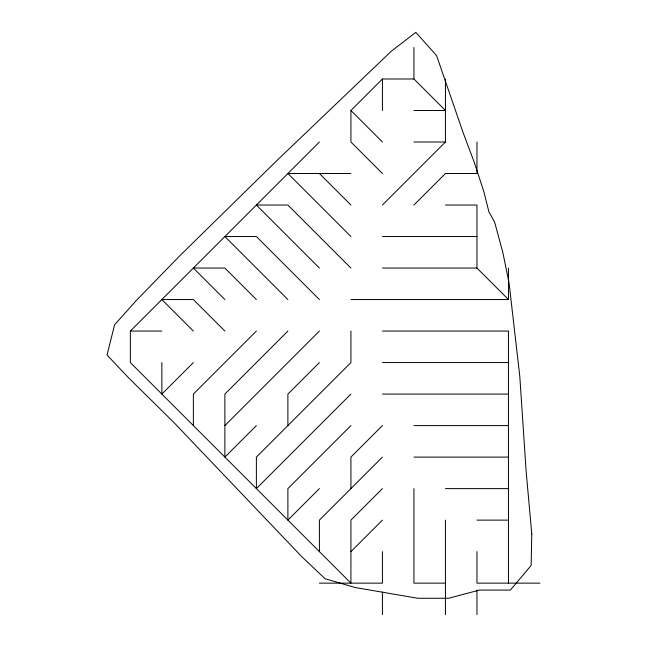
<?xml version="1.0" encoding="UTF-8"?>
<svg xmlns="http://www.w3.org/2000/svg" width="647" height="647" viewBox="0 0 647 647"><rect width="100%" height="100%" fill="white"/><g stroke="black" fill="none" stroke-linecap="round" stroke-linejoin="round"><path stroke-width="0.97" d="M382.426 488.614L350.917 520.123L350.917 583.141L130.346 362.571L130.346 331.062L319.408 142M382.426 173.517L350.917 142L350.917 110.491L382.426 78.983L413.934 78.983L445.443 110.491L413.934 110.491M193.364 362.571L161.855 394.08L161.855 362.571M256.382 331.062L193.364 394.08L193.364 425.589M382.426 205.026L445.443 142L445.443 78.983M287.891 331.062L224.873 394.08L224.873 457.097L256.382 425.589M413.934 205.026L445.443 173.517L476.952 173.517L476.952 142M224.873 425.589L319.408 331.062M319.408 362.571L287.891 394.08L287.891 425.589M350.917 394.08L256.382 488.614L256.382 457.097L350.917 362.571L350.917 331.062M350.917 425.589L287.891 488.614L287.891 520.123L319.408 488.614M382.426 425.589L350.917 457.097L350.917 488.614M382.426 457.097L319.408 520.123L319.408 551.632M350.917 551.632L382.426 520.123M413.934 142L445.443 142M350.917 173.517L287.891 173.517L350.917 236.535M445.443 205.026L476.952 205.026L476.952 268.044L508.461 299.553L508.461 268.044M382.426 236.535L476.952 236.535M382.426 268.044L476.952 268.044M350.917 299.553L508.461 299.553M130.346 331.062L161.855 331.062M382.426 331.062L508.461 331.062L508.461 583.141M382.426 362.571L508.461 362.571M382.426 394.08L508.461 394.08M413.934 425.589L508.461 425.589M413.934 457.097L508.461 457.097M445.443 488.614L508.461 488.614M476.952 520.123L508.461 520.123M319.408 583.141L382.426 583.141L382.426 551.632M445.443 583.141L413.934 583.141L413.934 488.614M539.97 583.141L476.952 583.141L476.952 551.632M350.917 110.491L382.426 142M319.408 173.517L350.917 205.026M350.917 268.044L287.891 205.026L256.382 205.026L319.408 268.044M319.408 299.553L256.382 236.535L224.873 236.535L287.891 299.553M256.382 299.553L224.873 268.044L193.364 268.044L224.873 299.553M224.873 331.062L193.364 299.553L161.855 299.553L193.364 331.062M476.952 590.032L476.952 614.65M445.443 520.123L445.443 614.65M413.934 47.474L413.934 78.983M382.426 78.983L382.426 110.491M382.426 592.005L382.426 614.65M531.777 533.985L531.147 565.494L510.354 590.072L479.476 590.072L448.597 598.265L417.711 598.265L355.324 587.549L325.077 578.725L301.761 556.671L173.833 422.442L129.085 378.325L107.03 355.009L114.592 324.762L136.016 300.815L179.502 256.066L277.183 160.278L391.249 51.259L415.827 32.35L436.62 55.666L463.09 132.554L474.429 162.801L483.883 191.787L488.93 211.957L494.599 222.042L502.792 252.29L509.092 283.168L519.808 376.433L526.108 470.967L531.777 533.985"/></g></svg>
